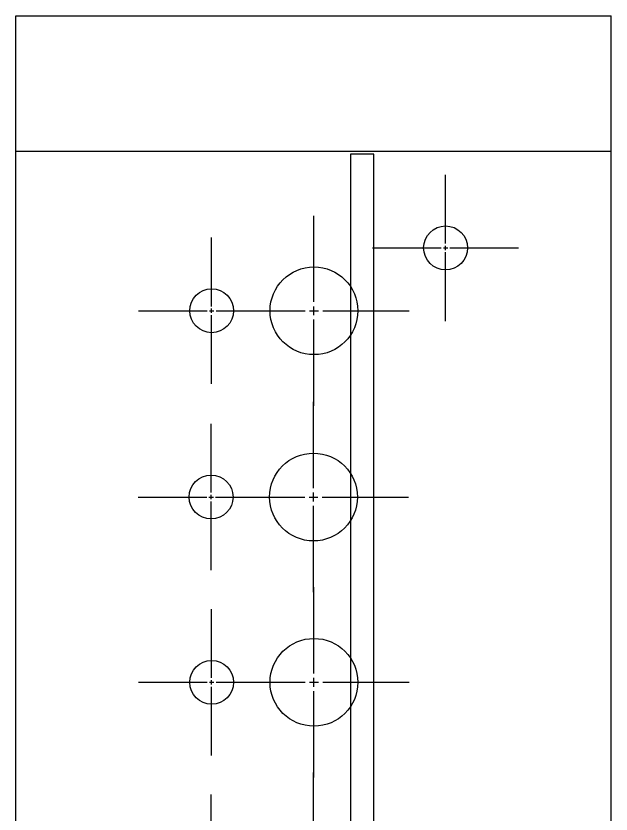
# Model space of a CAD drawing. Header units: millimetres. Extents: x 2963 to 3070, y 976 to 1104.
# Drawn here: x 3029.5 to 3070.2, y 1049.6 to 1104.2 of the extents above; entities that cross this region are included whole.
import ezdxf

# ---------------------------------------------------------------- set-up
doc = ezdxf.new("R2010")
doc.units = ezdxf.units.MM
doc.linetypes.add('CENTER2', pattern=[28.575, 19.05, -3.175, 3.175, -3.175])
for name, color, linetype in [('Drill Holes', 90, 'Continuous'), ('Outline', 92, 'Continuous'), ('PCB', 31, 'Continuous'), ('Rack inside', 210, 'Continuous')]:
    doc.layers.add(name, color=color, linetype=linetype)

# ---------------------------------------------------------------- blocks, each defined once
blk = doc.blocks.new('*U22')
at = {"color": 0, "linetype": 'CENTER2', "transparency": 16777216}
for p, q in [((0, 0.6), (0, 6.5)), ((-6.5, 0), (-0.6, 0)), ((0.6, 0), (6.5, 0)), ((0, -6.5), (0, -0.6))]:
    blk.add_line(p, q, dxfattribs=at)
at = {"color": 0, "linetype": 'Continuous', "transparency": 16777216}
for p, q in [((-0.3, 0), (0.3, 0)), ((0, -0.3), (0, 0.3))]:
    blk.add_line(p, q, dxfattribs=at)
blk = doc.blocks.new('*U23')
at = {"color": 0, "linetype": 'CENTER2', "transparency": 16777216}
for p, q in [((0, 0.3), (0, 5)), ((-5, 0), (-0.3, 0)), ((0.3, 0), (5, 0)), ((0, -5), (0, -0.3))]:
    blk.add_line(p, q, dxfattribs=at)
at = {"color": 0, "linetype": 'Continuous', "transparency": 16777216}
for p, q in [((-0.15, 0), (0.15, 0)), ((0, -0.15), (0, 0.15))]:
    blk.add_line(p, q, dxfattribs=at)
blk = doc.blocks.new('*U24')
at = {"color": 0, "linetype": 'CENTER2', "transparency": 16777216}
for p, q in [((0, 0.3), (0, 5)), ((-5, 0), (-0.3, 0)), ((0.3, 0), (5, 0)), ((0, -5), (0, -0.3))]:
    blk.add_line(p, q, dxfattribs=at)
at = {"color": 0, "linetype": 'Continuous', "transparency": 16777216}
for p, q in [((-0.15, 0), (0.15, 0)), ((0, -0.15), (0, 0.15))]:
    blk.add_line(p, q, dxfattribs=at)
blk = doc.blocks.new('*U25')
at = {"color": 0, "linetype": 'CENTER2', "transparency": 16777216}
for p, q in [((0, 0.6), (0, 6.5)), ((-6.5, 0), (-0.6, 0)), ((0.6, 0), (6.5, 0)), ((0, -6.5), (0, -0.6))]:
    blk.add_line(p, q, dxfattribs=at)
at = {"color": 0, "linetype": 'Continuous', "transparency": 16777216}
for p, q in [((-0.3, 0), (0.3, 0)), ((0, -0.3), (0, 0.3))]:
    blk.add_line(p, q, dxfattribs=at)
blk = doc.blocks.new('*U26')
at = {"color": 0, "linetype": 'CENTER2', "transparency": 16777216}
for p, q in [((0, 0.3), (0, 5)), ((-5, 0), (-0.3, 0)), ((0.3, 0), (5, 0)), ((0, -5), (0, -0.3))]:
    blk.add_line(p, q, dxfattribs=at)
at = {"color": 0, "linetype": 'Continuous', "transparency": 16777216}
for p, q in [((-0.15, 0), (0.15, 0)), ((0, -0.15), (0, 0.15))]:
    blk.add_line(p, q, dxfattribs=at)
blk = doc.blocks.new('*U27')
at = {"color": 0, "linetype": 'CENTER2', "transparency": 16777216}
for p, q in [((0, 0.6), (0, 6.5)), ((-6.5, 0), (-0.6, 0)), ((0.6, 0), (6.5, 0)), ((0, -6.5), (0, -0.6))]:
    blk.add_line(p, q, dxfattribs=at)
at = {"color": 0, "linetype": 'Continuous', "transparency": 16777216}
for p, q in [((-0.3, 0), (0.3, 0)), ((0, -0.3), (0, 0.3))]:
    blk.add_line(p, q, dxfattribs=at)
blk = doc.blocks.new('*U28')
at = {"color": 0, "linetype": 'CENTER2', "transparency": 16777216}
for p, q in [((0, 0.3), (0, 5)), ((-5, 0), (-0.3, 0)), ((0.3, 0), (5, 0)), ((0, -5), (0, -0.3))]:
    blk.add_line(p, q, dxfattribs=at)
at = {"color": 0, "linetype": 'Continuous', "transparency": 16777216}
for p, q in [((-0.15, 0), (0.15, 0)), ((0, -0.15), (0, 0.15))]:
    blk.add_line(p, q, dxfattribs=at)
blk = doc.blocks.new('*U29')
at = {"color": 0, "linetype": 'CENTER2', "transparency": 16777216}
for p, q in [((0, 0.6), (0, 6.5)), ((-6.5, 0), (-0.6, 0)), ((0.6, 0), (6.5, 0)), ((0, -6.5), (0, -0.6))]:
    blk.add_line(p, q, dxfattribs=at)
at = {"color": 0, "linetype": 'Continuous', "transparency": 16777216}
for p, q in [((-0.3, 0), (0.3, 0)), ((0, -0.3), (0, 0.3))]:
    blk.add_line(p, q, dxfattribs=at)
blk = doc.blocks.new('*U30')
at = {"color": 0, "linetype": 'CENTER2', "transparency": 16777216}
for p, q in [((0, 0.3), (0, 5)), ((-5, 0), (-0.3, 0)), ((0.3, 0), (5, 0)), ((0, -5), (0, -0.3))]:
    blk.add_line(p, q, dxfattribs=at)
at = {"color": 0, "linetype": 'Continuous', "transparency": 16777216}
for p, q in [((-0.15, 0), (0.15, 0)), ((0, -0.15), (0, 0.15))]:
    blk.add_line(p, q, dxfattribs=at)

msp = doc.modelspace()

# ---------------------------------------------------------------- linework, layer by layer
at = {"layer": 'Drill Holes'}
for centre, radius in [((3058.876, 1088.32), 1.5), ((3049.876, 1084.02), 3), ((3042.876, 1084.02), 1.5), ((3049.844, 1071.288), 3), ((3042.844, 1071.288), 1.5), ((3049.876, 1058.62), 3), ((3042.876, 1058.62), 1.5)]:
    msp.add_circle(centre, radius, dxfattribs=at)
at = {"layer": 'Outline'}
for p, q in [((3029.494, 1104.174), (3070.194, 1104.174)), ((3029.494, 975.674), (3029.494, 1104.174)), ((3070.194, 975.674), (3070.194, 1104.174))]:
    msp.add_line(p, q, dxfattribs=at)
at = {"layer": 'PCB'}
msp.add_lwpolyline([(3052.376, 997.089), (3053.976, 997.089), (3053.976, 1094.724), (3052.376, 1094.724), (3052.376, 1084.02)], close=True, dxfattribs=at)
at = {"layer": 'Rack inside'}
msp.add_line((3029.494, 1094.924), (3070.194, 1094.924), dxfattribs=at)

# ---------------------------------------------------------------- block references
at = {"linetype": 'CENTER2'}
for name, p in [('*U28', (3058.876, 1088.32)), ('*U22', (3049.876, 1084.02)), ('*U23', (3042.876, 1084.02)), ('*U25', (3049.844, 1071.288)), ('*U24', (3042.844, 1071.288)), ('*U27', (3049.876, 1058.62)), ('*U26', (3042.876, 1058.62)), ('*U29', (3049.844, 1045.952)), ('*U30', (3042.844, 1045.952))]:
    msp.add_blockref(name, p, dxfattribs=at)

doc.saveas('drawing.dxf')
